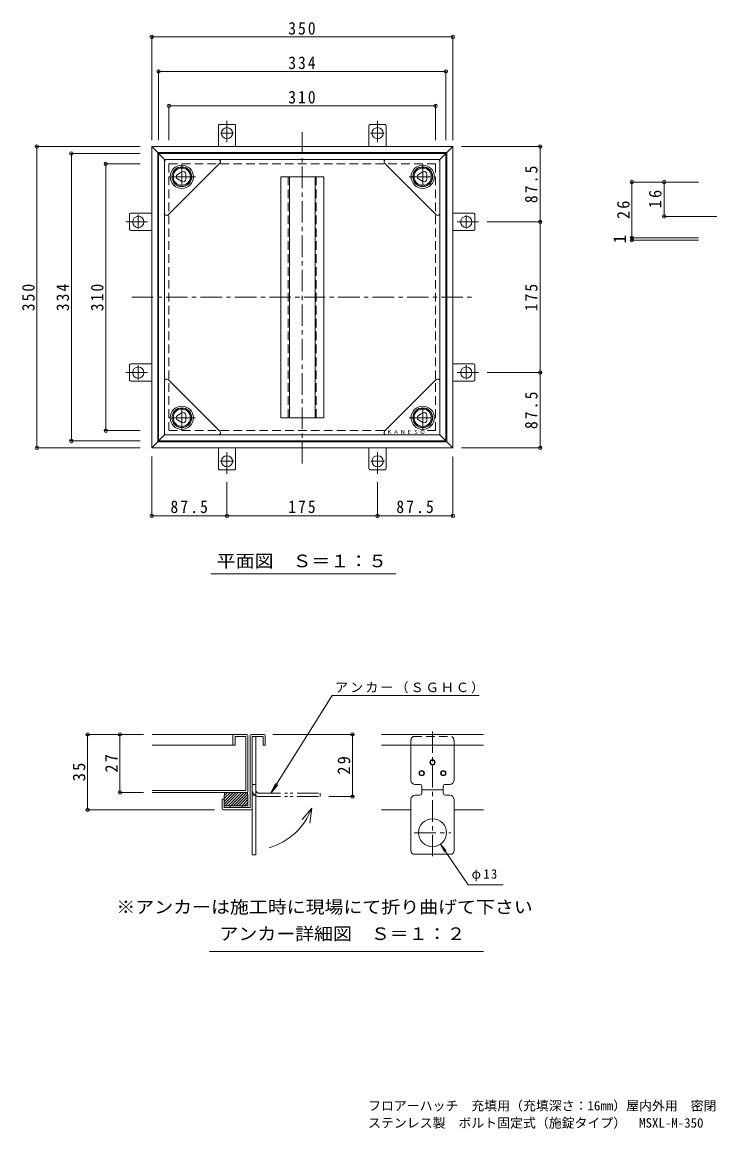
# Model space of a CAD drawing. Units: millimetres at full size, with parts at other scales. Extents: x -330 to 348, y -272 to 242.
# Drawn here: x -330 to -10, y -272 to 242 of the extents above; entities that cross this region are included whole.
import ezdxf
from ezdxf.enums import TextEntityAlignment as Align

# ---------------------------------------------------------------- set-up
doc = ezdxf.new("R2010")
doc.units = ezdxf.units.MM
doc.header["$LTSCALE"] = 2
doc.header["$PDMODE"] = 32
doc.header["$PDSIZE"] = 1.6
for name, pattern in [('CHAIN1', [8, 5, -1, 1, -1]), ('DASHED2', [3, 2, -1]), ('DOUBLE_CHAIN1', [8.8, 5, -1, 0.6, -0.6, 0.6, -1])]:
    doc.linetypes.add(name, pattern=pattern)
for name, color, linetype, lineweight in [('0-0_通り芯', 7, 'CHAIN1', 9), ('0-1_躯体', 2, 'Continuous', 9), ('0-2_仕上', 3, 'Continuous', 9), ('0-3_建具', 2, 'Continuous', 9), ('0-4_その他', 7, 'Continuous', 9), ('0-5_寸法', 2, 'Continuous', 9), ('D-1', 2, 'Continuous', 9), ('D-2', 3, 'Continuous', 9), ('D-4', 7, 'Continuous', 9), ('D-5', 7, 'Continuous', 9)]:
    doc.layers.add(name, color=color, linetype=linetype, lineweight=lineweight)
for name, color, linetype in [('0-F', 6, 'Continuous'), ('D-F', 2, 'Continuous'), ('F-F_F-Fﾚｲﾔ', 7, 'Continuous')]:
    doc.layers.add(name, color=color, linetype=linetype)
doc.styles.add('ＭＳ ゴシック', font='')
doc.styles.get('ＭＳ ゴシック').set_extended_font_data('MS Gothic')

msp = doc.modelspace()

# ---------------------------------------------------------------- linework, layer by layer
at = {"layer": '0-0_通り芯'}
for p, q in [((-199.381, 36.914), (-199.381, 192.571)), ((-278.669, 114.233), (-120.628, 114.233))]:
    msp.add_line(p, q, dxfattribs=at)
at = {"layer": '0-1_躯体', "linetype": 'CHAIN1'}
for p, q in [((-234.381, 196.232), (-234.381, 185.521)), ((-164.381, 196.232), (-164.381, 185.521)), ((-231.277, 190.473), (-237.446, 190.473)), ((-161.372, 190.473), (-167.588, 190.473)), ((-281.38, 149.233), (-270.669, 149.233)), ((-275.621, 152.749), (-275.621, 145.995)), ((-117.382, 149.233), (-128.093, 149.233)), ((-123.141, 146.186), (-123.141, 152.421)), ((-275.621, 82.444), (-275.621, 75.909)), ((-123.141, 76.127), (-123.141, 82.608)), ((-281.38, 79.233), (-270.669, 79.233)), ((-117.382, 79.233), (-128.093, 79.233)), ((-234.381, 32.234), (-234.381, 42.944)), ((-164.381, 32.234), (-164.381, 42.944)), ((-237.611, 37.993), (-231.157, 37.993)), ((-167.497, 37.993), (-161.208, 37.993))]:
    msp.add_line(p, q, dxfattribs=at)
at = {"layer": '0-1_躯体'}
for p, q in [((-238.381, 193.773), (-238.381, 184.233)), ((-230.794, 194.473), (-237.968, 194.473)), ((-230.381, 193.773), (-230.381, 184.233)), ((-168.381, 193.773), (-168.381, 184.233)), ((-167.968, 194.473), (-160.794, 194.473)), ((-160.381, 193.773), (-160.381, 184.233)), ((-266.581, 181.433), (-269.381, 184.233)), ((-129.381, 184.233), (-269.381, 184.233)), ((-269.381, 184.233), (-269.381, 44.233)), ((-132.181, 181.433), (-266.581, 181.433)), ((-266.581, 181.433), (-266.581, 47.033)), ((-132.181, 181.433), (-129.381, 184.233)), ((-132.181, 47.033), (-132.181, 181.433)), ((-129.381, 44.233), (-129.381, 184.233)), ((-279.621, 145.645), (-279.621, 152.82)), ((-278.921, 153.233), (-269.381, 153.233)), ((-119.841, 153.233), (-129.381, 153.233)), ((-119.141, 145.645), (-119.141, 152.82)), ((-278.921, 145.233), (-269.381, 145.233)), ((-119.841, 145.233), (-129.381, 145.233)), ((-279.621, 82.82), (-279.621, 75.645)), ((-278.921, 83.233), (-269.381, 83.233)), ((-119.841, 83.233), (-129.381, 83.233)), ((-119.141, 82.82), (-119.141, 75.645)), ((-278.921, 75.233), (-269.381, 75.233)), ((-119.841, 75.233), (-129.381, 75.233)), ((-266.581, 47.033), (-269.381, 44.233)), ((-266.581, 47.033), (-132.181, 47.033)), ((-132.181, 47.033), (-129.381, 44.233)), ((-269.381, 44.233), (-129.381, 44.233)), ((-238.381, 34.693), (-238.381, 44.233)), ((-230.381, 34.693), (-230.381, 44.233)), ((-168.381, 34.693), (-168.381, 44.233)), ((-160.381, 34.693), (-160.381, 44.233)), ((-230.794, 33.993), (-237.968, 33.993)), ((-167.968, 33.993), (-160.794, 33.993))]:
    msp.add_line(p, q, dxfattribs=at)
at = {"layer": '0-1_躯体', "linetype": 'DASHED2'}
for p, q in [((-261.381, 176.233), (-137.381, 176.233)), ((-261.381, 52.233), (-261.381, 176.233)), ((-137.381, 176.233), (-137.381, 52.233)), ((-161.326, 52.233), (-261.381, 52.233)), ((-137.381, 52.233), (-141.689, 52.233))]:
    msp.add_line(p, q, dxfattribs=at)
at = {"layer": '0-1_躯体'}
for centre in [(-234.381, 190.473), (-164.381, 190.473), (-275.621, 149.233), (-123.141, 149.233), (-275.621, 79.233), (-123.141, 79.233), (-234.381, 37.993), (-164.381, 37.993)]:
    msp.add_circle(centre, 2.6, dxfattribs=at)
for centre, start, end in [((-237.581, 193.773), 118.95502, 180), ((-231.181, 193.773), 0, 61.04498), ((-167.581, 193.773), 118.95502, 180), ((-161.181, 193.773), 0, 61.04498), ((-278.921, 152.433), 90, 151.04498), ((-119.841, 152.433), 28.95502, 90), ((-278.921, 146.033), 208.95502, 270), ((-119.841, 146.033), 270, 331.04498), ((-278.921, 82.433), 90, 151.04498), ((-119.841, 82.433), 28.95502, 90), ((-278.921, 76.033), 208.95502, 270), ((-119.841, 76.033), 270, 331.04498), ((-237.581, 34.693), 180, 241.04498), ((-231.181, 34.693), 298.95502, 0), ((-167.581, 34.693), 180, 241.04498), ((-161.181, 34.693), 298.95502, 0)]:
    msp.add_arc(centre, 0.8, start, end, dxfattribs=at)
at = {"layer": '0-2_仕上'}
for p, q in [((-263.381, 178.233), (-266.181, 181.033)), ((-266.181, 181.033), (-132.581, 181.033)), ((-266.181, 47.433), (-266.181, 181.033)), ((-135.381, 178.233), (-132.581, 181.033)), ((-132.581, 181.033), (-132.581, 47.433)), ((-135.381, 178.233), (-263.381, 178.233)), ((-263.381, 178.233), (-263.381, 50.233)), ((-263.381, 153.233), (-263.381, 177.433)), ((-262.581, 178.233), (-238.381, 178.233)), ((-261.674, 152.525), (-237.674, 176.526)), ((-137.088, 152.525), (-161.088, 176.526)), ((-136.181, 178.233), (-160.381, 178.233)), ((-135.381, 50.233), (-135.381, 178.233)), ((-135.381, 153.233), (-135.381, 177.433)), ((-257.341, 171.272), (-255.301, 172.45)), ((-253.501, 169.055), (-253.501, 171.41)), ((-145.341, 171.272), (-143.301, 172.45)), ((-141.501, 169.055), (-141.501, 171.41)), ((-255.301, 168.016), (-257.341, 169.193)), ((-143.301, 168.016), (-145.341, 169.193)), ((-263.381, 75.233), (-263.381, 51.033)), ((-261.674, 75.94), (-237.674, 51.94)), ((-137.088, 75.94), (-161.088, 51.94)), ((-135.381, 75.233), (-135.381, 51.033)), ((-257.341, 59.272), (-255.301, 60.45)), ((-255.301, 56.016), (-257.341, 57.193)), ((-253.501, 57.055), (-253.501, 59.41)), ((-145.341, 59.272), (-143.301, 60.45)), ((-143.301, 56.016), (-145.341, 57.193)), ((-141.501, 57.055), (-141.501, 59.41)), ((-263.381, 50.233), (-266.181, 47.433)), ((-132.581, 47.433), (-266.181, 47.433)), ((-263.381, 50.233), (-135.381, 50.233)), ((-262.581, 50.233), (-238.381, 50.233)), ((-136.181, 50.233), (-160.381, 50.233)), ((-135.381, 50.233), (-132.581, 47.433))]:
    msp.add_line(p, q, dxfattribs=at)
at = {"layer": '0-2_仕上', "linetype": 'CHAIN1'}
for p, q in [((-255.381, 176.091), (-255.381, 164.082)), ((-143.381, 176.091), (-143.381, 164.082)), ((-249.032, 170.233), (-261.392, 170.233)), ((-149.73, 170.233), (-137.37, 170.233)), ((-255.381, 52.374), (-255.381, 64.383)), ((-143.381, 52.374), (-143.381, 64.383)), ((-249.032, 58.233), (-261.392, 58.233)), ((-149.73, 58.233), (-137.37, 58.233))]:
    msp.add_line(p, q, dxfattribs=at)
at = {"layer": '0-2_仕上'}
for centre, radius in [((-255.381, 170.233), 5.4), ((-143.381, 170.233), 5.4), ((-255.381, 170.233), 4.6), ((-255.381, 170.233), 4.5), ((-255.381, 170.233), 4), ((-143.381, 170.233), 4.6), ((-143.381, 170.233), 4.5), ((-143.381, 170.233), 4), ((-255.381, 58.233), 5.4), ((-255.381, 58.233), 4.6), ((-255.381, 58.233), 4.5), ((-255.381, 58.233), 4), ((-143.381, 58.233), 5.4), ((-143.381, 58.233), 4.6), ((-143.381, 58.233), 4.5), ((-143.381, 58.233), 4)]:
    msp.add_circle(centre, radius, dxfattribs=at)
for centre, radius, start, end in [((-262.581, 177.433), 0.8, 90, 180), ((-238.381, 177.233), 1, 315, 90), ((-160.381, 177.233), 1, 90, 225), ((-136.181, 177.433), 0.8, 0, 90), ((-256.741, 170.233), 1.2, 120.00055, 239.99945), ((-254.701, 171.41), 1.2, 0, 120.00055), ((-144.741, 170.233), 1.2, 120.00055, 239.99945), ((-142.701, 171.41), 1.2, 0, 120.00055), ((-254.701, 169.055), 1.2, 239.99945, 0), ((-142.701, 169.055), 1.2, 239.99945, 0), ((-262.381, 153.233), 1, 180, 315), ((-136.381, 153.233), 1, 225, 0), ((-262.381, 75.233), 1, 45, 180), ((-136.381, 75.233), 1, 0, 135), ((-256.741, 58.233), 1.2, 120.00055, 239.99945), ((-254.701, 59.41), 1.2, 0, 120.00055), ((-254.701, 57.055), 1.2, 239.99945, 0), ((-144.741, 58.233), 1.2, 120.00055, 239.99945), ((-142.701, 59.41), 1.2, 0, 120.00055), ((-142.701, 57.055), 1.2, 239.99945, 0), ((-238.381, 51.233), 1, 270, 45), ((-160.381, 51.233), 1, 135, 270), ((-262.581, 51.033), 0.8, 180, 270), ((-136.181, 51.033), 0.8, 270, 0)]:
    msp.add_arc(centre, radius, start, end, dxfattribs=at)
at = {"layer": '0-3_建具'}
for p, q in [((-209.381, 170.233), (-189.381, 170.233)), ((-209.381, 170.233), (-209.381, 58.233)), ((-205.381, 58.233), (-205.381, 170.233)), ((-193.381, 58.233), (-193.381, 170.233)), ((-189.381, 170.233), (-189.381, 58.233)), ((-209.381, 58.233), (-189.381, 58.233))]:
    msp.add_line(p, q, dxfattribs=at)
at = {"layer": '0-3_建具', "linetype": 'DASHED2'}
for p, q in [((-205.861, 58.233), (-205.861, 170.233)), ((-192.901, 170.233), (-192.901, 58.233))]:
    msp.add_line(p, q, dxfattribs=at)
at = {"layer": '0-4_その他'}
for p, q in [((-269.381, 235.582), (-269.381, 187.182)), ((-269.381, 235.182), (-129.381, 235.182)), ((-129.381, 235.582), (-129.381, 187.182)), ((-266.181, 219.582), (-266.181, 187.182)), ((-266.181, 219.182), (-132.581, 219.182)), ((-132.581, 219.582), (-132.581, 187.182)), ((-261.381, 203.582), (-261.381, 187.182)), ((-261.381, 203.182), (-137.381, 203.182)), ((-137.381, 203.582), (-137.381, 187.182)), ((-323.126, 184.233), (-274.726, 184.233)), ((-322.726, 184.233), (-322.726, 44.233)), ((-307.126, 181.033), (-274.726, 181.033)), ((-306.726, 181.033), (-306.726, 47.433)), ((-88.126, 184.233), (-125.381, 184.233)), ((-88.726, 149.233), (-88.726, 184.233)), ((-291.126, 176.233), (-274.726, 176.233)), ((-290.726, 176.233), (-290.726, 52.233)), ((-88.126, 149.233), (-113.382, 149.233)), ((-88.726, 79.233), (-88.726, 149.233)), ((-88.126, 79.233), (-113.382, 79.233)), ((-88.726, 44.233), (-88.726, 79.233)), ((-291.126, 52.233), (-274.726, 52.233)), ((-307.126, 47.433), (-274.726, 47.433)), ((-323.126, 44.233), (-274.726, 44.233)), ((-88.126, 44.233), (-125.381, 44.233)), ((-269.381, 12.045), (-269.381, 40.233)), ((-129.381, 12.045), (-129.381, 40.233)), ((-234.381, 12.045), (-234.381, 28.234)), ((-164.381, 12.045), (-164.381, 28.234)), ((-269.381, 12.645), (-234.381, 12.645)), ((-234.381, 12.645), (-164.381, 12.645)), ((-164.381, 12.645), (-129.381, 12.645))]:
    msp.add_line(p, q, dxfattribs=at)
for p in [(-269.381, 235.182), (-129.381, 235.182), (-266.181, 219.182), (-132.581, 219.182), (-261.381, 203.182), (-137.381, 203.182), (-322.726, 184.233), (-306.726, 181.033), (-88.726, 184.233), (-290.726, 176.233), (-88.726, 149.233), (-88.726, 79.233), (-290.726, 52.233), (-306.726, 47.433), (-322.726, 44.233), (-88.726, 44.233), (-269.381, 12.645), (-234.381, 12.645), (-164.381, 12.645), (-129.381, 12.645)]:
    msp.add_point(p, dxfattribs=at)
at = {"layer": '0-5_寸法', "color": 7}
msp.add_line((-241.884, -14.298), (-155.828, -14.298), dxfattribs=at)
at = {"layer": 'D-1'}
for p, q in [((-223.618, -89.45), (-223.618, -122.95)), ((-223.118, -88.95), (-217.118, -88.95)), ((-222.618, -123.45), (-222.618, -89.95)), ((-216.618, -89.45), (-216.618, -93.95)), ((-162.477, -88.95), (-115.183, -88.95)), ((-162.477, -93.95), (-115.183, -93.95)), ((-148.83, -110.139), (-148.83, -93.95)), ((-128.83, -110.139), (-128.83, -93.95)), ((-222.618, -112.139), (-221.018, -112.139)), ((-144.83, -112.139), (-146.83, -112.139)), ((-143.83, -116.139), (-143.83, -113.139)), ((-133.83, -113.139), (-133.83, -116.139)), ((-132.83, -112.139), (-130.83, -112.139)), ((-235.618, -118.784), (-232.784, -115.95)), ((-235.618, -120.057), (-231.511, -115.95)), ((-235.618, -121.33), (-230.239, -115.95)), ((-235.618, -118.95), (-235.618, -117.65)), ((-235.616, -117.51), (-234.057, -115.95)), ((-235.166, -122.15), (-228.966, -115.95)), ((-233.893, -122.15), (-227.693, -115.95)), ((-232.62, -122.15), (-226.42, -115.95)), ((-231.347, -122.15), (-225.147, -115.95)), ((-230.075, -122.15), (-224.69, -116.766)), ((-228.802, -122.15), (-224.618, -117.967)), ((-222.618, -117.139), (-221.018, -117.139)), ((-144.83, -117.139), (-146.83, -117.139)), ((-143.83, -114.639), (-133.83, -114.639)), ((-132.83, -117.139), (-130.83, -117.139)), ((-236.618, -123.45), (-236.618, -118.95)), ((-236.618, -118.95), (-235.618, -118.95)), ((-235.618, -118.95), (-235.618, -122.95)), ((-235.618, -122.95), (-223.618, -122.95)), ((-232.868, -122.15), (-232.868, -122.95)), ((-227.529, -122.15), (-224.618, -119.239)), ((-227.368, -122.15), (-227.368, -122.95)), ((-226.256, -122.15), (-224.618, -120.512)), ((-224.983, -122.15), (-224.618, -121.785)), ((-148.83, -119.139), (-148.83, -142.889)), ((-128.83, -119.139), (-128.83, -142.889)), ((-236.126, -123.95), (-223.118, -123.95)), ((-162.477, -123.95), (-148.83, -123.95)), ((-128.83, -123.95), (-115.183, -123.95)), ((-147.798, -144.639), (-129.862, -144.639))]:
    msp.add_line(p, q, dxfattribs=at)
at = {"layer": 'D-1', "linetype": 'DASHED2'}
for p, q in [((-148.83, -91.7), (-148.83, -93.95)), ((-147.798, -89.95), (-129.862, -89.95)), ((-128.83, -91.7), (-128.83, -93.95))]:
    msp.add_line(p, q, dxfattribs=at)
at = {"layer": 'D-1', "linetype": 'CHAIN1'}
for p, q in [((-138.83, -87.561), (-138.83, -146.674)), ((-147.3, -134.639), (-130.352, -134.639))]:
    msp.add_line(p, q, dxfattribs=at)
at = {"layer": 'D-1', "linetype": 'DOUBLE_CHAIN1'}
for p, q in [((-219.418, -116.239), (-191.018, -116.239)), ((-219.418, -117.839), (-191.018, -117.839)), ((-191.018, -117.839), (-191.018, -116.239))]:
    msp.add_line(p, q, dxfattribs=at)
at = {"layer": 'D-1'}
for points in [[(-222.618, -123.45), (-222.618, -144.95), (-221.018, -144.95), (-221.018, -89.95)], [(-222.618, -89.95), (-217.618, -89.95), (-217.618, -93.95), (-216.618, -93.95)], [(-235.618, -122.15), (-224.618, -122.15), (-224.618, -117.65)]]:
    msp.add_lwpolyline(points, dxfattribs=at)
for centre, radius in [((-138.83, -101.95), 1.25), ((-138.83, -101.95), 1), ((-143.83, -106.95), 1.25), ((-143.83, -106.95), 1), ((-133.83, -106.95), 1.25), ((-133.83, -106.95), 1), ((-138.83, -134.639), 6.5)]:
    msp.add_circle(centre, radius, dxfattribs=at)
for centre, radius, start, end in [((-223.118, -89.45), 0.5, 90, 180), ((-217.118, -89.45), 0.5, 0, 90), ((-146.83, -110.139), 2, 180, 270), ((-144.83, -113.139), 1, 0, 90), ((-132.83, -113.139), 1, 90, 180), ((-130.83, -110.139), 2, 270, 0), ((-230.118, -117.65), 5.5, 161.99556, 180), ((-230.118, -117.65), 5.5, 0, 18.00444), ((-146.83, -119.139), 2, 90, 180), ((-144.83, -116.139), 1, 270, 0), ((-132.83, -116.139), 1, 180, 270), ((-130.83, -119.139), 2, 0, 90), ((-236.118, -123.45), 0.5, 180, 270), ((-223.118, -123.45), 0.5, 270, 0), ((-146.83, -142.889), 2, 180, 241.04498), ((-130.83, -142.889), 2, 298.95502, 0)]:
    msp.add_arc(centre, radius, start, end, dxfattribs=at)
at = {"layer": 'D-1', "linetype": 'DASHED2'}
for centre, start, end in [((-146.83, -91.7), 118.95502, 180), ((-130.83, -91.7), 0, 61.04498)]:
    msp.add_arc(centre, 2, start, end, dxfattribs=at)
at = {"layer": 'D-1', "linetype": 'DOUBLE_CHAIN1'}
for radius in [3.2, 1.6]:
    msp.add_arc((-219.418, -114.639), radius, 180, 270, dxfattribs=at)
at = {"layer": 'D-2'}
for p, q in [((-269.164, -88.95), (-225.118, -88.95)), ((-231.618, -89.45), (-231.618, -93.95)), ((-225.618, -89.95), (-225.618, -114.95)), ((-224.618, -115.45), (-224.618, -89.45)), ((-230.618, -93.95), (-269.164, -93.95)), ((-269.164, -114.95), (-225.618, -114.95)), ((-269.164, -115.95), (-225.118, -115.95))]:
    msp.add_line(p, q, dxfattribs=at)
msp.add_lwpolyline([(-225.618, -89.95), (-230.618, -89.95), (-230.618, -93.95)], dxfattribs=at)
for centre, start, end in [((-231.118, -89.45), 90, 180), ((-225.118, -89.45), 0, 90), ((-225.118, -115.45), 270, 0)]:
    msp.add_arc(centre, 0.5, start, end, dxfattribs=at)
at = {"layer": 'D-4'}
for p, q in [((-46.503, 167.778), (-15.103, 167.778)), ((-46.103, 167.778), (-46.103, 141.778)), ((-31.103, 167.778), (-31.103, 151.778)), ((-31.503, 151.778), (41.809, 151.778)), ((-46.503, 141.778), (-15.103, 141.778)), ((-46.503, 140.778), (-15.103, 140.778)), ((-46.103, 141.778), (-46.103, 140.778)), ((-299.564, -88.95), (-273.164, -88.95)), ((-299.164, -88.95), (-299.164, -123.95)), ((-284.164, -88.95), (-284.164, -115.95)), ((-175.618, -88.95), (-213.118, -88.95)), ((-176.018, -88.95), (-176.018, -117.839)), ((-284.564, -115.95), (-273.164, -115.95)), ((-175.618, -117.839), (-187.018, -117.839)), ((-299.564, -123.95), (-240.118, -123.95)), ((-242.437, -189.797), (-115.04, -189.797))]:
    msp.add_line(p, q, dxfattribs=at)
for p in [(-46.103, 167.778), (-31.103, 167.778), (-31.103, 151.778), (-46.103, 141.778), (-46.103, 140.778), (-299.164, -88.95), (-284.164, -88.95), (-176.018, -88.95), (-284.164, -115.95), (-176.018, -117.839), (-299.164, -123.95)]:
    msp.add_point(p, dxfattribs=at)
at = {"layer": 'D-5'}
for p, q in [((-213.971, -116.239), (-211.882, -111.696)), ((-213.971, -116.239), (-210.778, -112.392)), ((-194.984, -123.247), (-199.43, -128.41)), ((-194.984, -123.247), (-195.869, -130.227)), ((-135.154, -139.999), (-122.289, -158.761)), ((-135.154, -139.999), (-133.309, -143.629)), ((-135.154, -139.999), (-132.465, -142.993)), ((-122.289, -158.761), (-105.954, -158.761))]:
    msp.add_line(p, q, dxfattribs=at)
msp.add_lwpolyline([(-213.971, -116.239), (-185.419, -70.899), (-117.081, -70.899)], dxfattribs=at)
msp.add_arc((-223.186, -112.702), 30.109, 286.17736, 339.49844, dxfattribs=at)

# ---------------------------------------------------------------- texts
at = {"layer": '0-4_その他', "color": 2, "char_height": 5.865, "attachment_point": 7, "style": 'ＭＳ ゴシック'}
for s, insert in [('\\T1.27;\\W0.9;350', (-205.881, 236.182)), ('\\T1.27;\\W0.9;334', (-205.881, 220.182)), ('\\T1.27;\\W0.9;310', (-205.881, 204.182)), ('\\T1.28;\\W0.9;87.5', (-260.631, 13.845)), ('\\T1.27;\\W0.9;175', (-205.881, 13.845)), ('\\T1.28;\\W0.9;87.5', (-155.631, 13.845))]:
    msp.add_mtext(s, dxfattribs=dict(at, insert=insert))
at = {"layer": '0-4_その他', "color": 2, "char_height": 5.865, "attachment_point": 7, "rotation": 90, "style": 'ＭＳ ゴシック'}
for s, insert in [('\\T1.28;\\W0.9;87.5', (-89.926, 157.983)), ('\\T1.27;\\W0.9;350', (-323.726, 107.733)), ('\\T1.27;\\W0.9;334', (-307.726, 107.733)), ('\\T1.27;\\W0.9;310', (-291.726, 107.733)), ('\\T1.27;\\W0.9;175', (-89.926, 107.733)), ('\\T1.28;\\W0.9;87.5', (-89.926, 52.983))]:
    msp.add_mtext(s, dxfattribs=dict(at, insert=insert))
at = {"layer": '0-5_寸法', "style": 'ＭＳ ゴシック', "width": 1.1}
msp.add_text('平面図\u3000Ｓ＝１：５', height=5.865, dxfattribs=at).set_placement((-239.121, -13.011), align=Align.BOTTOM_LEFT)
at = {"layer": '0-F', "insert": (-160.079, 50.66), "char_height": 1.76, "attachment_point": 7, "style": 'ＭＳ ゴシック'}
msp.add_mtext('\\T1.25;ＫＡＮＥＳＯ', dxfattribs=at)
at = {"layer": 'D-4', "color": 2, "style": 'ＭＳ ゴシック'}
msp.add_text('1', height=5.865, rotation=90, dxfattribs=at).set_placement((-47.103, 139.278), align=Align.BOTTOM_LEFT)
at = {"layer": 'D-4', "color": 2, "style": 'ＭＳ ゴシック', "width": 1.1}
msp.add_text('アンカー詳細図\u3000Ｓ＝１：２', height=5.865, dxfattribs=at).set_placement((-237.869, -186.246), align=Align.BOTTOM_LEFT)
at = {"layer": 'D-4', "color": 2, "char_height": 5.865, "attachment_point": 7, "rotation": 90, "style": 'ＭＳ ゴシック'}
for s, insert in [('\\T1.27;\\W0.95;26', (-47.103, 150.528)), ('\\T1.27;\\W0.95;35', (-300.164, -110.7)), ('\\T1.27;\\W0.95;27', (-285.164, -106.7)), ('\\T1.27;\\W0.95;29', (-177.018, -107.644))]:
    msp.add_mtext(s, dxfattribs=dict(at, insert=insert))
at = {"layer": 'D-5', "color": 2, "style": 'ＭＳ ゴシック', "width": 1.1}
msp.add_text('※アンカーは施工時に現場にて折り曲げて下さい', height=5.865, dxfattribs=at).set_placement((-285.813, -173.827), align=Align.BOTTOM_LEFT)
at = {"layer": 'D-5', "char_height": 4.399, "attachment_point": 7, "style": 'ＭＳ ゴシック'}
for s, insert in [('\\T1.17;アンカー（ＳＧＨＣ）', (-184.075, -69.841)), ('\\T1.26;\\W0.95;φ13', (-120.621, -157.181))]:
    msp.add_mtext(s, dxfattribs=dict(at, insert=insert))
at = {"layer": 'D-F', "insert": (-32.303, 155.528), "char_height": 5.865, "attachment_point": 7, "rotation": 90, "style": 'ＭＳ ゴシック'}
msp.add_mtext('\\T1.27;\\W0.95;16', dxfattribs=at)
at = {"layer": 'F-F_F-Fﾚｲﾔ', "style": 'ＭＳ ゴシック'}
for s, p in [('フロアーハッチ\u3000充填用（充填深さ：16mm）屋内外用\u3000密閉形（防水・防臭形）\u3000', (-168.777, -265.015)), ('ステンレス製\u3000ボルト固定式（施錠タイプ）\u3000MSXL-M-350', (-168.777, -272.987))]:
    msp.add_text(s, height=4.399, dxfattribs=at).set_placement(p, align=Align.BOTTOM_LEFT)

doc.saveas('drawing.dxf')
